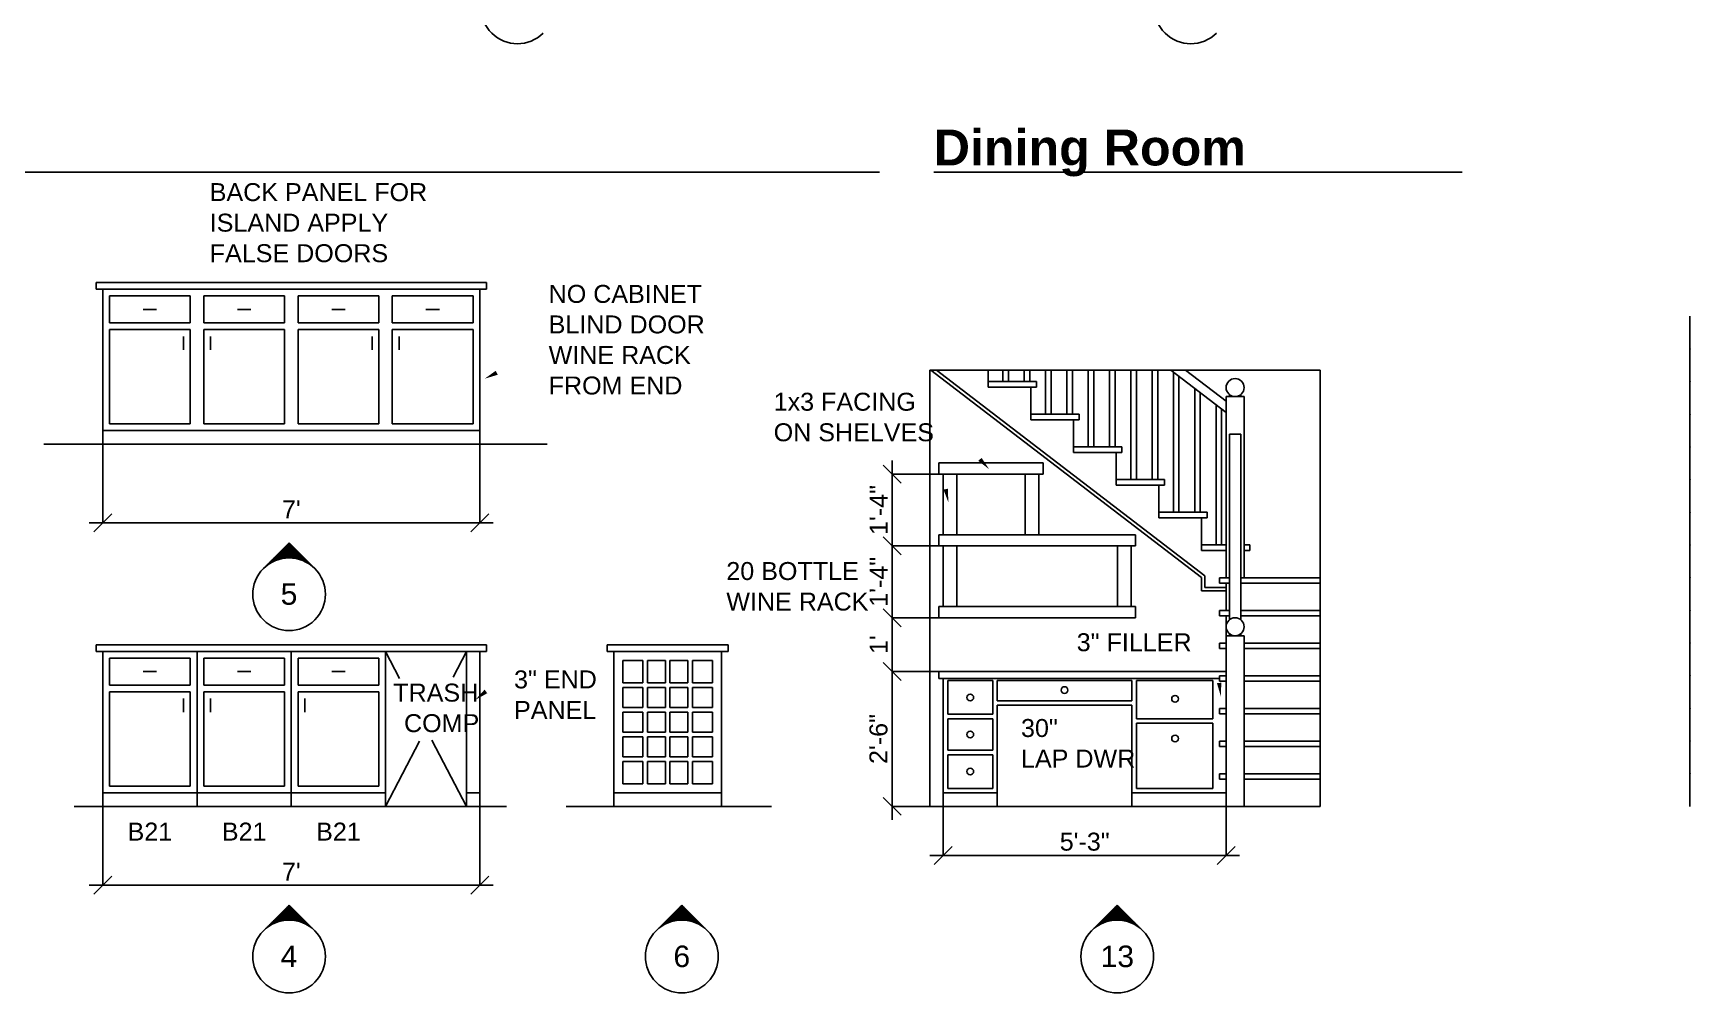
# Model space of a CAD drawing. Header units: inches. Extents: x 8 to 1535, y 73 to 1076.
# Drawn here: x 238.1 to 607.2, y 299 to 512.8 of the extents above; entities that cross this region are included whole.
import ezdxf
from ezdxf.enums import TextEntityAlignment as Align

# ---------------------------------------------------------------- set-up
doc = ezdxf.new("R2010")
doc.units = ezdxf.units.IN
doc.header["$MEASUREMENT"] = 0
doc.layers.add('AR INTERIOR ELEV', color=3, linetype='Continuous')
doc.layers.add('DIMENSIONS', color=2, linetype='Continuous')
doc.styles.add('BRMNAMES', font='swisseb.ttf', dxfattribs={"oblique": 15, "height": 10})
doc.styles.add('DIMTXT', font='ARIAL.TTF', dxfattribs={"height": 4})
doc.styles.add('NOTES', font='ARIAL.TTF', dxfattribs={"height": 4})
doc.dimstyles.new('Arch', dxfattribs={"dimtxt": 0.1875, "dimasz": 4, "dimexe": 0.179993, "dimexo": 0.0625, "dimgap": 1, "dimtad": 1, "dimtoh": 1, "dimdec": 4, "dimzin": 0, "dimdsep": 46, "dimlunit": 4, "dimtxsty": 'DIMTXT', "dimblk1": 'OBLIQUE', "dimblk2": 'OBLIQUE', "dimsah": 1, "dimcen": 0.089996, "dimdle": 3, "dimadec": 0, "dimazin": 0, "dimtfac": 1, "dimtdec": 4, "dimtofl": 0, "dimtmove": 0, "dimatfit": 3, "dimldrblk": 'OBLIQUE', "dimfxl": 0, "dimfrac": 2, "dimtolj": 1, "dimtzin": 0, "dimarcsym": 0})

# ---------------------------------------------------------------- blocks, each defined once
blk = doc.blocks.new('*X15')
at = {"color": 0}
for p, q in [((773.91, 756.75), (776.25, 756.75)), ((774.16, 757), (776, 757)), ((774.41, 757.25), (775.75, 757.25)), ((774.66, 757.5), (775.5, 757.5)), ((774.91, 757.75), (775.25, 757.75)), ((770.66, 753.5), (770.68, 753.5)), ((770.91, 753.75), (770.99, 753.75)), ((771.16, 754), (771.35, 754)), ((771.41, 754.25), (771.75, 754.25)), ((771.66, 754.5), (772.24, 754.5)), ((771.91, 754.75), (772.86, 754.75)), ((772.16, 755), (773.78, 755)), ((772.41, 755.25), (777.75, 755.25)), ((772.66, 755.5), (777.5, 755.5)), ((772.91, 755.75), (777.25, 755.75)), ((773.16, 756), (777, 756)), ((773.41, 756.25), (776.75, 756.25)), ((773.66, 756.5), (776.5, 756.5)), ((776.38, 755), (778, 755)), ((777.3, 754.75), (778.25, 754.75)), ((777.92, 754.5), (778.5, 754.5)), ((778.41, 754.25), (778.75, 754.25)), ((778.81, 754), (779, 754)), ((779.16, 753.75), (779.25, 753.75)), ((779.47, 753.5), (779.5, 753.5)), ((770.41, 753.25), (770.41, 753.25)), ((779.75, 753.25), (779.75, 753.25))]:
    blk.add_line(p, q, dxfattribs=at)
blk = doc.blocks.new('_OBLIQUE')
at = {"color": 0, "linetype": 'ByBlock'}
blk.add_line((-0.5, -0.5), (0.5, 0.5), dxfattribs=at)
blk = doc.blocks.new('*D60')
at = {"layer": 'Defpoints', "color": 0}
for p in [(440.87, 340.57), (503.87, 340.57), (503.87, 329.64)]:
    blk.add_point(p, dxfattribs=at)
at = {"layer": 'DIMENSIONS', "color": 0, "lineweight": -2}
for p, q in [((440.87, 340.51), (440.87, 329.46)), ((503.87, 340.51), (503.87, 329.46)), ((437.87, 329.64), (506.87, 329.64))]:
    blk.add_line(p, q, dxfattribs=at)
at = {"layer": 'DIMENSIONS', "color": 0, "lineweight": -2, "xscale": 4, "yscale": 4, "zscale": 4, "rotation": 180}
blk.add_blockref('_OBLIQUE', (440.87, 329.64), dxfattribs=at)
at = {"layer": 'DIMENSIONS', "color": 0, "lineweight": -2, "xscale": 4, "yscale": 4, "zscale": 4}
blk.add_blockref('_OBLIQUE', (503.87, 329.64), dxfattribs=at)
at = {"layer": 'DIMENSIONS', "color": 0, "insert": (472.37, 332.68), "char_height": 4, "attachment_point": 5, "style": 'DIMTXT'}
blk.add_mtext('\\A1;5\'-3"', dxfattribs=at)
blk = doc.blocks.new('*D61')
at = {"layer": 'Defpoints', "color": 0}
for p in [(429.49, 414.57), (439.87, 414.57), (439.87, 398.57)]:
    blk.add_point(p, dxfattribs=at)
at = {"layer": 'DIMENSIONS', "color": 0, "lineweight": -2}
for p, q in [((429.49, 395.57), (429.49, 417.57)), ((439.81, 414.57), (429.31, 414.57)), ((439.81, 398.57), (429.31, 398.57))]:
    blk.add_line(p, q, dxfattribs=at)
at = {"layer": 'DIMENSIONS', "color": 0, "lineweight": -2, "xscale": 4, "yscale": 4, "zscale": 4}
for p, rotation in [((429.49, 414.57), 90), ((429.49, 398.57), 270)]:
    blk.add_blockref('_OBLIQUE', p, dxfattribs=dict(at, rotation=rotation))
at = {"layer": 'DIMENSIONS', "color": 0, "insert": (426.48, 406.57), "char_height": 4, "attachment_point": 5, "rotation": 90, "style": 'DIMTXT'}
blk.add_mtext('\\A1;1\'-4"', dxfattribs=at)
blk = doc.blocks.new('*D62')
at = {"layer": 'Defpoints', "color": 0}
for p in [(429.49, 398.57), (439.87, 398.57), (439.87, 382.57)]:
    blk.add_point(p, dxfattribs=at)
at = {"layer": 'DIMENSIONS', "color": 0, "lineweight": -2}
for p, q in [((439.81, 398.57), (429.31, 398.57)), ((429.49, 379.57), (429.49, 401.57)), ((439.81, 382.57), (429.31, 382.57))]:
    blk.add_line(p, q, dxfattribs=at)
at = {"layer": 'DIMENSIONS', "color": 0, "lineweight": -2, "xscale": 4, "yscale": 4, "zscale": 4}
for p, rotation in [((429.49, 398.57), 90), ((429.49, 382.57), 270)]:
    blk.add_blockref('_OBLIQUE', p, dxfattribs=dict(at, rotation=rotation))
at = {"layer": 'DIMENSIONS', "color": 0, "insert": (426.48, 390.57), "char_height": 4, "attachment_point": 5, "rotation": 90, "style": 'DIMTXT'}
blk.add_mtext('\\A1;1\'-4"', dxfattribs=at)
blk = doc.blocks.new('*D63')
at = {"layer": 'Defpoints', "color": 0}
for p in [(429.49, 382.57), (439.87, 382.57), (439.87, 370.57)]:
    blk.add_point(p, dxfattribs=at)
at = {"layer": 'DIMENSIONS', "color": 0, "lineweight": -2}
for p, q in [((429.49, 367.57), (429.49, 385.57)), ((439.81, 382.57), (429.31, 382.57)), ((439.81, 370.57), (429.31, 370.57))]:
    blk.add_line(p, q, dxfattribs=at)
at = {"layer": 'DIMENSIONS', "color": 0, "lineweight": -2, "xscale": 4, "yscale": 4, "zscale": 4}
for p, rotation in [((429.49, 382.57), 90), ((429.49, 370.57), 270)]:
    blk.add_blockref('_OBLIQUE', p, dxfattribs=dict(at, rotation=rotation))
at = {"layer": 'DIMENSIONS', "color": 0, "insert": (426.48, 376.57), "char_height": 4, "attachment_point": 5, "rotation": 90, "style": 'DIMTXT'}
blk.add_mtext("\\A1;1'", dxfattribs=at)
blk = doc.blocks.new('*D64')
at = {"layer": 'Defpoints', "color": 0}
for p in [(429.49, 370.57), (439.87, 370.57), (437.87, 340.57)]:
    blk.add_point(p, dxfattribs=at)
at = {"layer": 'DIMENSIONS', "color": 0, "lineweight": -2}
for p, q in [((429.49, 337.57), (429.49, 373.57)), ((439.81, 370.57), (429.31, 370.57)), ((437.81, 340.57), (429.31, 340.57))]:
    blk.add_line(p, q, dxfattribs=at)
at = {"layer": 'DIMENSIONS', "color": 0, "lineweight": -2, "xscale": 4, "yscale": 4, "zscale": 4}
for p, rotation in [((429.49, 370.57), 90), ((429.49, 340.57), 270)]:
    blk.add_blockref('_OBLIQUE', p, dxfattribs=dict(at, rotation=rotation))
at = {"layer": 'DIMENSIONS', "color": 0, "insert": (426.45, 355.57), "char_height": 4, "attachment_point": 5, "rotation": 90, "style": 'DIMTXT'}
blk.add_mtext('\\A1;2\'-6"', dxfattribs=at)
blk = doc.blocks.new('B21')
at = {"layer": 'AR INTERIOR ELEV'}
for p, q in [((21, 34.5), (0, 34.5)), ((0, 34.5), (0, 0)), ((21, 0), (21, 34.5)), ((1.5, 27), (1.5, 33)), ((1.5, 33), (19.5, 33)), ((9, 30), (12, 30)), ((19.5, 33), (19.5, 27)), ((19.5, 27), (1.5, 27)), ((1.5, 4.5), (1.5, 25.5)), ((1.5, 25.5), (19.5, 25.5)), ((3, 24), (3, 21)), ((19.5, 25.5), (19.5, 4.5)), ((19.5, 4.5), (1.5, 4.5)), ((0, 3), (21, 3)), ((0, 0), (21, 0))]:
    blk.add_line(p, q, dxfattribs=at)
blk = doc.blocks.new('*D120')
at = {"layer": 'AR INTERIOR ELEV', "color": 0, "lineweight": -2}
for p, q in [((253.64, 340.51), (253.64, 322.85)), ((337.64, 340.51), (337.64, 322.85)), ((250.64, 323.03), (340.64, 323.03))]:
    blk.add_line(p, q, dxfattribs=at)
at = {"layer": 'Defpoints', "color": 0}
for p in [(253.64, 340.57), (337.64, 340.57), (337.64, 323.03)]:
    blk.add_point(p, dxfattribs=at)
at = {"layer": 'AR INTERIOR ELEV', "color": 0, "lineweight": -2, "xscale": 4, "yscale": 4, "zscale": 4, "rotation": 180}
blk.add_blockref('_OBLIQUE', (253.64, 323.03), dxfattribs=at)
at = {"layer": 'AR INTERIOR ELEV', "color": 0, "lineweight": -2, "xscale": 4, "yscale": 4, "zscale": 4}
blk.add_blockref('_OBLIQUE', (337.64, 323.03), dxfattribs=at)
at = {"layer": 'AR INTERIOR ELEV', "color": 0, "insert": (295.64, 326.03), "char_height": 4, "attachment_point": 5, "style": 'DIMTXT'}
blk.add_mtext("\\A1;7'", dxfattribs=at)
blk = doc.blocks.new('*D121')
at = {"layer": 'AR INTERIOR ELEV', "color": 0, "lineweight": -2}
for p, q in [((253.64, 421.17), (253.64, 403.52)), ((337.64, 421.17), (337.64, 403.52)), ((250.64, 403.7), (340.64, 403.7))]:
    blk.add_line(p, q, dxfattribs=at)
at = {"layer": 'Defpoints', "color": 0}
for p in [(253.64, 421.23), (337.64, 421.23), (337.64, 403.7)]:
    blk.add_point(p, dxfattribs=at)
at = {"layer": 'AR INTERIOR ELEV', "color": 0, "lineweight": -2, "xscale": 4, "yscale": 4, "zscale": 4, "rotation": 180}
blk.add_blockref('_OBLIQUE', (253.64, 403.7), dxfattribs=at)
at = {"layer": 'AR INTERIOR ELEV', "color": 0, "lineweight": -2, "xscale": 4, "yscale": 4, "zscale": 4}
blk.add_blockref('_OBLIQUE', (337.64, 403.7), dxfattribs=at)
at = {"layer": 'AR INTERIOR ELEV', "color": 0, "insert": (295.64, 406.7), "char_height": 4, "attachment_point": 5, "style": 'DIMTXT'}
blk.add_mtext("\\A1;7'", dxfattribs=at)

msp = doc.modelspace()

# ---------------------------------------------------------------- linework, layer by layer
at = {"layer": 'AR INTERIOR ELEV'}
for p, q in [((47.36133, 481.78693), (426.66297, 481.78693)), ((438.75314, 481.78693), (556.45054, 481.78693)), ((255.13889, 454.22981), (273.13889, 454.22981)), ((255.13889, 448.22981), (255.13889, 454.22981)), ((273.13889, 454.22981), (273.13889, 448.22981)), ((276.13889, 454.22981), (294.13889, 454.22981)), ((276.13889, 448.22981), (276.13889, 454.22981)), ((294.13889, 454.22981), (294.13889, 448.22981)), ((315.13889, 454.22981), (297.13889, 454.22981)), ((297.13889, 454.22981), (297.13889, 448.22981)), ((315.13889, 448.22981), (315.13889, 454.22981)), ((318.13889, 454.22981), (318.13889, 448.22981)), ((336.13889, 454.22981), (318.13889, 454.22981)), ((336.13889, 448.22981), (336.13889, 454.22981)), ((262.63889, 451.22981), (265.63889, 451.22981)), ((283.63889, 451.22981), (286.63889, 451.22981)), ((307.63889, 451.22981), (304.63889, 451.22981)), ((328.63889, 451.22981), (325.63889, 451.22981)), ((273.13889, 448.22981), (255.13889, 448.22981)), ((255.13889, 446.72981), (273.13889, 446.72981)), ((255.13889, 425.72981), (255.13889, 446.72981)), ((273.13889, 446.72981), (273.13889, 425.72981)), ((294.13889, 448.22981), (276.13889, 448.22981)), ((276.13889, 446.72981), (294.13889, 446.72981)), ((276.13889, 425.72981), (276.13889, 446.72981)), ((294.13889, 446.72981), (294.13889, 425.72981)), ((297.13889, 448.22981), (315.13889, 448.22981)), ((315.13889, 446.72981), (297.13889, 446.72981)), ((297.13889, 446.72981), (297.13889, 425.72981)), ((315.13889, 425.72981), (315.13889, 446.72981)), ((318.13889, 448.22981), (336.13889, 448.22981)), ((318.13889, 446.72981), (318.13889, 425.72981)), ((336.13889, 446.72981), (318.13889, 446.72981)), ((336.13889, 425.72981), (336.13889, 446.72981)), ((271.63889, 445.22981), (271.63889, 442.22981)), ((277.63889, 445.22981), (277.63889, 442.22981)), ((313.63889, 445.22981), (313.63889, 442.22981)), ((319.63889, 445.22981), (319.63889, 442.22981)), ((498.37389, 391.53541), (438.0991, 437.69321)), ((499.12389, 391.90572), (439.33267, 437.69321)), ((503.87389, 428.26953), (491.56806, 437.69321)), ((503.87389, 430.7886), (494.85757, 437.69321)), ((524.81858, 437.69321), (524.81858, 340.56821)), ((461.62389, 433.89321), (450.87389, 433.89321)), ((503.87389, 431.82172), (507.87389, 431.82172)), ((504.62389, 431.82172), (504.62389, 432.26047)), ((507.12389, 431.82172), (507.12389, 432.26047)), ((273.13889, 425.72981), (255.13889, 425.72981)), ((294.13889, 425.72981), (276.13889, 425.72981)), ((297.13889, 425.72981), (315.13889, 425.72981)), ((318.13889, 425.72981), (336.13889, 425.72981)), ((471.12389, 426.61821), (460.37389, 426.61821)), ((253.63889, 424.22981), (337.63889, 424.22981)), ((504.62389, 423.46896), (507.12389, 423.46896)), ((504.62389, 382.12946), (504.62389, 423.46896)), ((507.12389, 382.12946), (507.12389, 423.46896)), ((480.62389, 419.34321), (469.87389, 419.34321)), ((439.87389, 414.56821), (463.12232, 414.56821)), ((443.87389, 401.06821), (443.87389, 414.56821)), ((459.12232, 414.56821), (459.12232, 401.06821)), ((490.12389, 412.06821), (479.37389, 412.06821)), ((499.62389, 404.79321), (488.87389, 404.79321)), ((439.87389, 401.06821), (462.12232, 401.06821)), ((439.87389, 398.56821), (483.70994, 398.56821)), ((443.87389, 385.06821), (443.87389, 398.56821)), ((479.70994, 398.56821), (479.70994, 385.06821)), ((503.87389, 397.51821), (498.37389, 397.51821)), ((498.37389, 391.53541), (498.37389, 388.56821)), ((499.12389, 391.90572), (499.12389, 389.31821)), ((504.62389, 391.49321), (502.37389, 391.49321)), ((503.87389, 388.56821), (498.37389, 388.56821)), ((503.87389, 389.31821), (499.12389, 389.31821)), ((504.62389, 390.24321), (502.37389, 390.24321)), ((524.81858, 390.24321), (507.12389, 390.24321)), ((439.87389, 385.06821), (483.70994, 385.06821)), ((504.62389, 384.21821), (502.37389, 384.21821)), ((504.62389, 382.96821), (502.37389, 382.96821)), ((524.81858, 382.96821), (507.12389, 382.96821)), ((503.87389, 378.56821), (507.87389, 378.56821)), ((504.62389, 378.56821), (504.62389, 379.00696)), ((507.12389, 378.56821), (507.12389, 379.00696)), ((274.63889, 375.06821), (253.63889, 375.06821)), ((253.63889, 375.06821), (253.63889, 340.56821)), ((255.13889, 367.56821), (255.13889, 373.56821)), ((255.13889, 373.56821), (273.13889, 373.56821)), ((273.13889, 373.56821), (273.13889, 367.56821)), ((295.63889, 375.06821), (274.63889, 375.06821)), ((274.63889, 375.06821), (274.63889, 340.56821)), ((274.63889, 340.56821), (274.63889, 375.06821)), ((276.13889, 367.56821), (276.13889, 373.56821)), ((276.13889, 373.56821), (294.13889, 373.56821)), ((294.13889, 373.56821), (294.13889, 367.56821)), ((295.63889, 340.56821), (295.63889, 375.06821)), ((316.63889, 375.06821), (319.77374, 369.05974)), ((334.63889, 375.06821), (331.66169, 369.36192)), ((373.97072, 373.06821), (369.47072, 373.06821)), ((369.47072, 368.06821), (369.47072, 373.06821)), ((373.97072, 368.06821), (373.97072, 373.06821)), ((378.97072, 373.06821), (374.97072, 373.06821)), ((374.97072, 368.06821), (374.97072, 373.06821)), ((378.97072, 368.06821), (378.97072, 373.06821)), ((383.97072, 373.06821), (379.97072, 373.06821)), ((379.97072, 368.06821), (379.97072, 373.06821)), ((383.97072, 368.06821), (383.97072, 373.06821)), ((384.97072, 368.06821), (384.97072, 373.06821)), ((389.47072, 373.06821), (384.97072, 373.06821)), ((389.47072, 368.06821), (389.47072, 373.06821)), ((524.81858, 375.69321), (507.87389, 375.69321)), ((262.63889, 370.56821), (265.63889, 370.56821)), ((283.63889, 370.56821), (286.63889, 370.56821)), ((439.87389, 369.06821), (502.37389, 369.06821)), ((273.13889, 367.56821), (255.13889, 367.56821)), ((255.13889, 345.06821), (255.13889, 366.06821)), ((255.13889, 366.06821), (273.13889, 366.06821)), ((273.13889, 366.06821), (273.13889, 345.06821)), ((294.13889, 367.56821), (276.13889, 367.56821)), ((276.13889, 345.06821), (276.13889, 366.06821)), ((276.13889, 366.06821), (294.13889, 366.06821)), ((294.13889, 366.06821), (294.13889, 345.06821)), ((369.47072, 368.06821), (373.97072, 368.06821)), ((369.47072, 362.56821), (369.47072, 367.06821)), ((369.47072, 367.06821), (373.97072, 367.06821)), ((373.97072, 362.56821), (373.97072, 367.06821)), ((374.97072, 368.06821), (378.97072, 368.06821)), ((374.97072, 362.56821), (374.97072, 367.06821)), ((374.97072, 367.06821), (378.97072, 367.06821)), ((378.97072, 362.56821), (378.97072, 367.06821)), ((379.97072, 368.06821), (383.97072, 368.06821)), ((379.97072, 362.56821), (379.97072, 367.06821)), ((379.97072, 367.06821), (383.97072, 367.06821)), ((383.97072, 362.56821), (383.97072, 367.06821)), ((384.97072, 368.06821), (389.47072, 368.06821)), ((384.97072, 362.56821), (384.97072, 367.06821)), ((384.97072, 367.06821), (389.47072, 367.06821)), ((389.47072, 362.56821), (389.47072, 367.06821)), ((441.87389, 361.06821), (441.87389, 368.56821)), ((441.87389, 368.56821), (451.87389, 368.56821)), ((451.87389, 361.06821), (451.87389, 368.56821)), ((452.87389, 364.06821), (452.87389, 368.56821)), ((452.87389, 368.56821), (482.87389, 368.56821)), ((483.87389, 368.56821), (500.87389, 368.56821)), ((524.81858, 368.41821), (507.87389, 368.41821)), ((271.63889, 364.56821), (271.63889, 361.56821)), ((277.63889, 364.56821), (277.63889, 361.56821)), ((369.47072, 362.56821), (373.97072, 362.56821)), ((374.97072, 362.56821), (378.97072, 362.56821)), ((379.97072, 362.56821), (383.97072, 362.56821)), ((384.97072, 362.56821), (389.47072, 362.56821)), ((452.87389, 364.06821), (482.87389, 364.06821)), ((369.47072, 357.06821), (369.47072, 361.56821)), ((369.47072, 361.56821), (373.97072, 361.56821)), ((373.97072, 357.06821), (373.97072, 361.56821)), ((374.97072, 357.06821), (374.97072, 361.56821)), ((374.97072, 361.56821), (378.97072, 361.56821)), ((378.97072, 357.06821), (378.97072, 361.56821)), ((379.97072, 357.06821), (379.97072, 361.56821)), ((379.97072, 361.56821), (383.97072, 361.56821)), ((383.97072, 357.06821), (383.97072, 361.56821)), ((384.97072, 357.06821), (384.97072, 361.56821)), ((384.97072, 361.56821), (389.47072, 361.56821)), ((389.47072, 357.06821), (389.47072, 361.56821)), ((441.87389, 361.06821), (451.87389, 361.06821)), ((441.87389, 353.06821), (441.87389, 360.06821)), ((441.87389, 360.06821), (451.87389, 360.06821)), ((451.87389, 353.06821), (451.87389, 360.06821)), ((483.87389, 360.06821), (500.87389, 360.06821)), ((483.87389, 359.06821), (500.87389, 359.06821)), ((524.81858, 361.14321), (507.87389, 361.14321)), ((324.21715, 355.09321), (316.63889, 340.56821)), ((326.95254, 355.30039), (334.63889, 340.56821)), ((369.47072, 357.06821), (373.97072, 357.06821)), ((369.47072, 351.56821), (369.47072, 356.06821)), ((369.47072, 356.06821), (373.97072, 356.06821)), ((373.97072, 351.56821), (373.97072, 356.06821)), ((374.97072, 357.06821), (378.97072, 357.06821)), ((374.97072, 351.56821), (374.97072, 356.06821)), ((374.97072, 356.06821), (378.97072, 356.06821)), ((378.97072, 351.56821), (378.97072, 356.06821)), ((379.97072, 357.06821), (383.97072, 357.06821)), ((379.97072, 351.56821), (379.97072, 356.06821)), ((379.97072, 356.06821), (383.97072, 356.06821)), ((383.97072, 351.56821), (383.97072, 356.06821)), ((384.97072, 357.06821), (389.47072, 357.06821)), ((384.97072, 351.56821), (384.97072, 356.06821)), ((384.97072, 356.06821), (389.47072, 356.06821)), ((389.47072, 351.56821), (389.47072, 356.06821)), ((369.47072, 351.56821), (373.97072, 351.56821)), ((374.97072, 351.56821), (378.97072, 351.56821)), ((379.97072, 351.56821), (383.97072, 351.56821)), ((384.97072, 351.56821), (389.47072, 351.56821)), ((441.87389, 353.06821), (451.87389, 353.06821)), ((441.87389, 352.06821), (451.87389, 352.06821)), ((441.87389, 344.56821), (441.87389, 352.06821)), ((451.87389, 344.56821), (451.87389, 352.06821)), ((524.81858, 353.86821), (507.87389, 353.86821)), ((369.47072, 350.56821), (373.97072, 350.56821)), ((369.47072, 345.56821), (369.47072, 350.56821)), ((373.97072, 345.56821), (373.97072, 350.56821)), ((374.97072, 350.56821), (378.97072, 350.56821)), ((374.97072, 345.56821), (374.97072, 350.56821)), ((378.97072, 345.56821), (378.97072, 350.56821)), ((379.97072, 350.56821), (383.97072, 350.56821)), ((379.97072, 345.56821), (379.97072, 350.56821)), ((383.97072, 345.56821), (383.97072, 350.56821)), ((384.97072, 350.56821), (389.47072, 350.56821)), ((384.97072, 345.56821), (384.97072, 350.56821)), ((389.47072, 345.56821), (389.47072, 350.56821)), ((253.63889, 343.56821), (274.63889, 343.56821)), ((273.13889, 345.06821), (255.13889, 345.06821)), ((274.63889, 343.56821), (295.63889, 343.56821)), ((294.13889, 345.06821), (276.13889, 345.06821)), ((334.63889, 343.56821), (337.63889, 343.56821)), ((367.47072, 343.56821), (391.47072, 343.56821)), ((369.47072, 345.56821), (373.97072, 345.56821)), ((374.97072, 345.56821), (378.97072, 345.56821)), ((379.97072, 345.56821), (383.97072, 345.56821)), ((384.97072, 345.56821), (389.47072, 345.56821)), ((441.87389, 344.56821), (451.87389, 344.56821)), ((483.87389, 344.56821), (500.87389, 344.56821)), ((503.87389, 346.59321), (503.87389, 340.56821)), ((524.81858, 346.59321), (507.87389, 346.59321)), ((253.63889, 340.56821), (274.63889, 340.56821)), ((274.63889, 340.56821), (295.63889, 340.56821))]:
    msp.add_line(p, q, dxfattribs=at)
at = {"layer": 'AR INTERIOR ELEV', "color": 6}
for p, q in [((252.13889, 455.72981), (252.13889, 457.22981)), ((339.13889, 457.22981), (252.13889, 457.22981)), ((339.13889, 455.72981), (252.13889, 455.72981)), ((253.63889, 455.72981), (253.63889, 421.22981)), ((337.63889, 421.22981), (337.63889, 455.72981)), ((339.13889, 457.22981), (339.13889, 455.72981)), ((450.87389, 433.89321), (450.87389, 437.69321)), ((454.12389, 435.14321), (454.12389, 437.69321)), ((455.37389, 435.14321), (455.37389, 437.69321)), ((458.87389, 435.14321), (458.87389, 437.69321)), ((460.12389, 435.14321), (460.12389, 437.69321)), ((463.62389, 427.86821), (463.62389, 437.69321)), ((464.87389, 427.86821), (464.87389, 437.69321)), ((468.37389, 427.86821), (468.37389, 437.69321)), ((469.62389, 427.86821), (469.62389, 437.69321)), ((473.12389, 420.59321), (473.12389, 437.69321)), ((474.37389, 420.59321), (474.37389, 437.69321)), ((477.87389, 420.59321), (477.87389, 437.69321)), ((479.12389, 420.59321), (479.12389, 437.69321)), ((482.62389, 413.31821), (482.62389, 437.69321)), ((483.87389, 413.31821), (483.87389, 437.69321)), ((487.37389, 413.31821), (487.37389, 437.69321)), ((488.62389, 413.31821), (488.62389, 437.69321)), ((492.12389, 406.04321), (492.12389, 437.26756)), ((493.37389, 406.04321), (493.37389, 436.31032)), ((461.62389, 435.14321), (450.87389, 435.14321)), ((460.37389, 426.61821), (460.37389, 433.89321)), ((461.62389, 433.89321), (461.62389, 435.14321)), ((496.87389, 406.04321), (496.87389, 433.63006)), ((498.12389, 406.04321), (498.12389, 432.67282)), ((501.62389, 398.76821), (501.62389, 429.99256)), ((502.87389, 398.76821), (502.87389, 429.03532)), ((471.12389, 427.86821), (460.37389, 427.86821)), ((469.87389, 419.34321), (469.87389, 426.61821)), ((471.12389, 426.61821), (471.12389, 427.86821)), ((439.87389, 414.56821), (439.87389, 417.06821)), ((439.87389, 417.06821), (463.12232, 417.06821)), ((463.12232, 417.06821), (463.12232, 414.56821)), ((480.62389, 420.59321), (469.87389, 420.59321)), ((479.37389, 412.06821), (479.37389, 419.34321)), ((480.62389, 419.34321), (480.62389, 420.59321)), ((440.87389, 401.06821), (440.87389, 414.56821)), ((462.12232, 414.56821), (462.12232, 401.06821)), ((490.12389, 413.31821), (479.37389, 413.31821)), ((488.87389, 404.79321), (488.87389, 412.06821)), ((490.12389, 412.06821), (490.12389, 413.31821)), ((499.62389, 406.04321), (488.87389, 406.04321)), ((499.62389, 404.79321), (499.62389, 406.04321)), ((498.37389, 397.51821), (498.37389, 404.79321)), ((439.87389, 398.56821), (439.87389, 401.06821)), ((440.87389, 385.06821), (440.87389, 398.56821)), ((462.12232, 401.06821), (483.70994, 401.06821)), ((482.70994, 398.56821), (482.70994, 385.06821)), ((483.70994, 401.06821), (483.70994, 398.56821)), ((503.87389, 398.76821), (498.37389, 398.76821)), ((509.12389, 398.76821), (507.87389, 398.76821)), ((509.12389, 397.51821), (509.12389, 398.76821)), ((509.12389, 397.51821), (507.87389, 397.51821)), ((502.37389, 391.49321), (502.37389, 390.24321)), ((524.81858, 391.49321), (507.12389, 391.49321)), ((503.87389, 390.24321), (503.87389, 384.21821)), ((439.87389, 382.56821), (439.87389, 385.06821)), ((483.70994, 385.06821), (483.70994, 382.56821)), ((502.37389, 384.21821), (502.37389, 382.96821)), ((524.81858, 384.21821), (507.12389, 384.21821)), ((439.87389, 382.56821), (483.70994, 382.56821)), ((503.87389, 382.96821), (503.87389, 376.94321)), ((339.13889, 376.56821), (252.13889, 376.56821)), ((252.13889, 375.06821), (252.13889, 376.56821)), ((339.13889, 376.56821), (339.13889, 375.06821)), ((365.97072, 376.56821), (365.97072, 375.06821)), ((392.97072, 376.56821), (365.97072, 376.56821)), ((392.97072, 376.56821), (392.97072, 375.06821)), ((503.87389, 376.94321), (502.37389, 376.94321)), ((502.37389, 376.94321), (502.37389, 375.69321)), ((524.81858, 376.94321), (507.87389, 376.94321)), ((339.13889, 375.06821), (252.13889, 375.06821)), ((253.63889, 375.06821), (253.63889, 340.56821)), ((316.63889, 375.06821), (316.63889, 340.56821)), ((334.63889, 340.56821), (334.63889, 375.06821)), ((337.63889, 340.56821), (337.63889, 375.06821)), ((392.97072, 375.06821), (365.97072, 375.06821)), ((367.47072, 340.56821), (367.47072, 375.06821)), ((391.47072, 340.56821), (391.47072, 375.06821)), ((503.87389, 375.69321), (502.37389, 375.69321)), ((503.87389, 375.69321), (503.87389, 369.66821)), ((439.87389, 369.06821), (439.87389, 370.56821)), ((439.87389, 370.56821), (503.87389, 370.56821)), ((440.87389, 340.56821), (440.87389, 369.06821)), ((503.87389, 369.66821), (502.37389, 369.66821)), ((502.37389, 369.66821), (502.37389, 368.41821)), ((524.81858, 369.66821), (507.87389, 369.66821)), ((503.87389, 368.41821), (502.37389, 368.41821)), ((503.87389, 368.41821), (503.87389, 362.39321)), ((452.87389, 363.06821), (482.87389, 363.06821)), ((452.87389, 340.56821), (452.87389, 363.06821)), ((503.87389, 362.39321), (502.37389, 362.39321)), ((502.37389, 362.39321), (502.37389, 361.14321)), ((524.81858, 362.39321), (507.87389, 362.39321)), ((503.87389, 361.14321), (502.37389, 361.14321)), ((503.87389, 361.14321), (503.87389, 355.11821)), ((503.87389, 355.11821), (502.37389, 355.11821)), ((502.37389, 355.11821), (502.37389, 353.86821)), ((524.81858, 355.11821), (507.87389, 355.11821)), ((503.87389, 353.86821), (502.37389, 353.86821)), ((503.87389, 353.86821), (503.87389, 347.84321)), ((503.87389, 347.84321), (502.37389, 347.84321)), ((502.37389, 347.84321), (502.37389, 346.59321)), ((524.81858, 347.84321), (507.87389, 347.84321)), ((440.87389, 343.56821), (452.87389, 343.56821)), ((482.87389, 343.56821), (503.87389, 343.56821)), ((503.87389, 346.59321), (502.37389, 346.59321))]:
    msp.add_line(p, q, dxfattribs=at)
at = {"layer": 'AR INTERIOR ELEV', "color": 7}
for p, q in [((437.87389, 437.69321), (524.81858, 437.69321)), ((437.87389, 340.56821), (437.87389, 437.69321)), ((240.48215, 421.22981), (352.60802, 421.22981)), ((247.29829, 340.56821), (343.56969, 340.56821)), ((356.87454, 340.56821), (402.63251, 340.56821)), ((437.87389, 340.56821), (524.81858, 340.56821))]:
    msp.add_line(p, q, dxfattribs=at)
at = {"layer": 'AR INTERIOR ELEV'}
for points in [[(338.70857, 435.80348, 0, 0.99, 0), (341.40392, 437.12071, 0, 0, 0.084371001), (350.61844, 443.73965, 0, 0, 2.163483896)], [(451.08189, 415.64662, 0, 0.99, 0), (449.0349, 417.83975, 0, 0, 0.213115322), (433.90924, 424.233, 0, 0, 3.049074161)], [(441.99925, 408.26088, 0, 0.99, 0), (441.40771, 411.20198, 0, 0, 0.163269175), (433.90924, 424.233, 0, 0, 42.315057846)], [(502.69913, 365.07429, 0, 0.99, 0), (502.31122, 368.04911, 0, 0, 0.27652742), (495.80029, 376.28025, 0, 0, -7.414857494)], [(336.64787, 364.28297, 0, 0.99, 0), (338.99082, 366.15662, 0, 0, -0.171432183), (343.62253, 367.76897, 0, 0, 0.61929564)]]:
    msp.add_lwpolyline(points, format="xyseb", dxfattribs=at)
for points in [[(503.87389, 391.49321), (503.87389, 431.82172)], [(507.87389, 431.82172), (507.87389, 391.49321)], [(289.41132, 393.52448), (295.13889, 399.25205)], [(295.13889, 399.25205), (300.86645, 393.52448)], [(503.87389, 340.56821), (503.87389, 378.56821)], [(507.87389, 378.56821), (507.87389, 340.56821)], [(482.87389, 364.06821), (482.87389, 368.56821)], [(483.87389, 360.06821), (483.87389, 368.56821)], [(500.87389, 360.06821), (500.87389, 368.56821)], [(483.87389, 344.56821), (483.87389, 359.06821)], [(500.87389, 344.56821), (500.87389, 359.06821)], [(289.41132, 312.86288), (295.13889, 318.59045)], [(295.13889, 318.59045), (300.86645, 312.86288)], [(376.90116, 312.86288), (382.62872, 318.59045)], [(382.62872, 318.59045), (388.35629, 312.86288)], [(479.62027, 318.59045), (473.8927, 312.86288)], [(485.34783, 312.86288), (479.62027, 318.59045)]]:
    msp.add_lwpolyline(points, dxfattribs=at)
at = {"layer": 'AR INTERIOR ELEV', "color": 6}
msp.add_lwpolyline([(482.87389, 340.56821), (482.87389, 363.06821)], dxfattribs=at)
at = {"layer": 'AR INTERIOR ELEV'}
for centre in [(505.87389, 433.82172), (505.87389, 380.56821)]:
    msp.add_circle(centre, 2, dxfattribs=at)
for centre, start, end in [((346.00447, 518.48063), 135, 225), ((495.99225, 518.48063), 135, 225), ((346.00447, 518.48063), 225, 315), ((495.99225, 518.48063), 225, 315), ((295.13889, 387.79692), 45, 135), ((295.13889, 387.79692), 135, 225), ((295.13889, 387.79692), 315, 45), ((295.13889, 387.79692), 225, 315), ((295.13889, 307.13532), 45, 135), ((382.62872, 307.13532), 45, 135), ((479.62027, 307.13532), 45, 135), ((295.13889, 307.13532), 135, 225), ((295.13889, 307.13532), 315, 45), ((382.62872, 307.13532), 135, 225), ((382.62872, 307.13532), 315, 45), ((479.62027, 307.13532), 135, 225), ((479.62027, 307.13532), 315, 45), ((295.13889, 307.13532), 225, 315), ((382.62872, 307.13532), 225, 315), ((479.62027, 307.13532), 225, 315)]:
    msp.add_arc(centre, 8.1, start, end, dxfattribs=at)
at = {"layer": 'DIMENSIONS'}
msp.add_line((607.16936, 449.69321), (607.16936, 340.56821), dxfattribs=at)
for centre in [(446.87389, 364.81566), (467.87389, 366.46949), (492.49134, 364.50481), (446.87389, 356.56566), (492.49134, 355.66374), (446.87389, 348.31566)]:
    msp.add_circle(centre, 0.75, dxfattribs=at)
for p in [(607.16936, 442.41821), (607.16936, 435.14321), (607.16936, 427.86821), (607.16936, 420.59321), (607.16936, 413.31821), (607.16936, 406.04321), (607.16936, 398.76821), (607.16936, 391.49321), (607.16936, 384.21821), (607.16936, 376.94321), (607.16936, 369.66821), (607.16936, 362.39321), (607.16936, 355.11821), (607.16936, 347.84321)]:
    msp.add_point(p, dxfattribs=at)

# ---------------------------------------------------------------- block references
at = {"layer": 'AR INTERIOR ELEV', "yscale": 1.200000000000003, "zscale": 1.2}
for p, xscale in [((1225.23407, -510.25495), -1.2), ((1225.23407, -590.91655), -1.2), ((1312.7239, -590.91655), -1.2), ((-450.47491, -590.91655), 1.2)]:
    msp.add_blockref('*X15', p, dxfattribs=dict(at, xscale=xscale))
at = {"layer": 'AR INTERIOR ELEV'}
msp.add_blockref('B21', (295.63889, 340.56821), dxfattribs=at)

# ---------------------------------------------------------------- texts
for s, height, style, p in [('Dining Room', 8, 'BRMNAMES', (438.75314, 483.28693)), ('BACK PANEL FOR', 4, 'NOTES', (277.46897, 475.35029)), ('ISLAND APPLY', 4, 'NOTES', (277.46897, 468.55029)), ('FALSE DOORS', 4, 'NOTES', (277.46897, 461.75029)), ('NO CABINET', 4, 'NOTES', (352.96616, 452.68673)), ('BLIND DOOR', 4, 'NOTES', (352.96616, 445.88673)), ('WINE RACK', 4, 'NOTES', (352.96616, 439.08673)), ('FROM END', 4, 'NOTES', (352.96616, 432.28673)), ('1x3 FACING', 4, 'NOTES', (403.08779, 428.67172)), ('ON SHELVES', 4, 'NOTES', (403.08779, 421.87172)), ('20 BOTTLE', 4, 'NOTES', (392.54039, 390.97028)), ('WINE RACK', 4, 'NOTES', (392.54039, 384.17028)), ('3" FILLER', 4, 'NOTES', (470.58725, 375.11599)), ('3" END', 4, 'NOTES', (345.26052, 366.83937)), ('TRASH', 4, 'NOTES', (318.34912, 363.89563)), ('PANEL', 4, 'NOTES', (345.26052, 360.03937)), ('COMP', 4, 'NOTES', (320.74912, 357.09563)), ('30"', 4, 'NOTES', (458.17926, 356.01493)), ('LAP DWR', 4, 'NOTES', (458.17926, 349.21493))]:
    msp.add_text(s, height=height, dxfattribs=dict(at, style=style)).set_placement(p)
at = {"layer": 'AR INTERIOR ELEV', "style": 'NOTES'}
for s, p in [('5', (295.12624, 387.82848)), ('4', (295.12624, 307.16688)), ('6', (382.61607, 307.16688)), ('13', (479.63292, 307.16688))]:
    msp.add_text(s, height=4.8, dxfattribs=at).set_placement(p, align=Align.MIDDLE)
for p in [(264.13889, 332.94765), (285.13889, 332.94765), (306.13889, 332.94765)]:
    msp.add_text('B21', height=4, dxfattribs=at).set_placement(p, align=Align.CENTER)

# ---------------------------------------------------------------- dimensions: what is measured, and where the dimension line sits
at = {"layer": 'AR INTERIOR ELEV'}
for base, p1, p2, picture, middle in [((337.63889, 403.69514), (253.63889, 421.22981), (337.63889, 421.22981), '*D121', (295.63889, 406.69514)), ((337.63889, 323.03354), (253.63889, 340.56821), (337.63889, 340.56821), '*D120', (295.63889, 326.03354))]:
    dim = msp.add_linear_dim(base=base, p1=p1, p2=p2, dimstyle='Arch', dxfattribs=at)
    dim.commit()
    dim.dimension.update_dxf_attribs({"geometry": picture, "text_midpoint": middle})
at = {"layer": 'DIMENSIONS'}
for base, p1, p2, picture, middle in [((429.49199, 414.56821), (439.87389, 398.56821), (439.87389, 414.56821), '*D61', (426.48381, 406.56821)), ((429.49199, 398.56821), (439.87389, 382.56821), (439.87389, 398.56821), '*D62', (426.48381, 390.56821)), ((429.49199, 382.56821), (439.87389, 370.56821), (439.87389, 382.56821), '*D63', (426.48381, 376.56821)), ((429.49199, 370.56821), (437.87389, 340.56821), (439.87389, 370.56821), '*D64', (426.4497, 355.56821))]:
    dim = msp.add_linear_dim(base=base, p1=p1, p2=p2, angle=90, dimstyle='Arch', dxfattribs=at)
    dim.commit()
    dim.dimension.update_dxf_attribs({"geometry": picture, "text_midpoint": middle})
dim = msp.add_linear_dim(base=(503.87389, 329.63728), p1=(440.87389, 340.56821), p2=(503.87389, 340.56821), dimstyle='Arch', dxfattribs=at)
dim.commit()
dim.dimension.update_dxf_attribs({"geometry": '*D60', "text_midpoint": (472.37389, 332.68094)})

doc.saveas('drawing.dxf')
